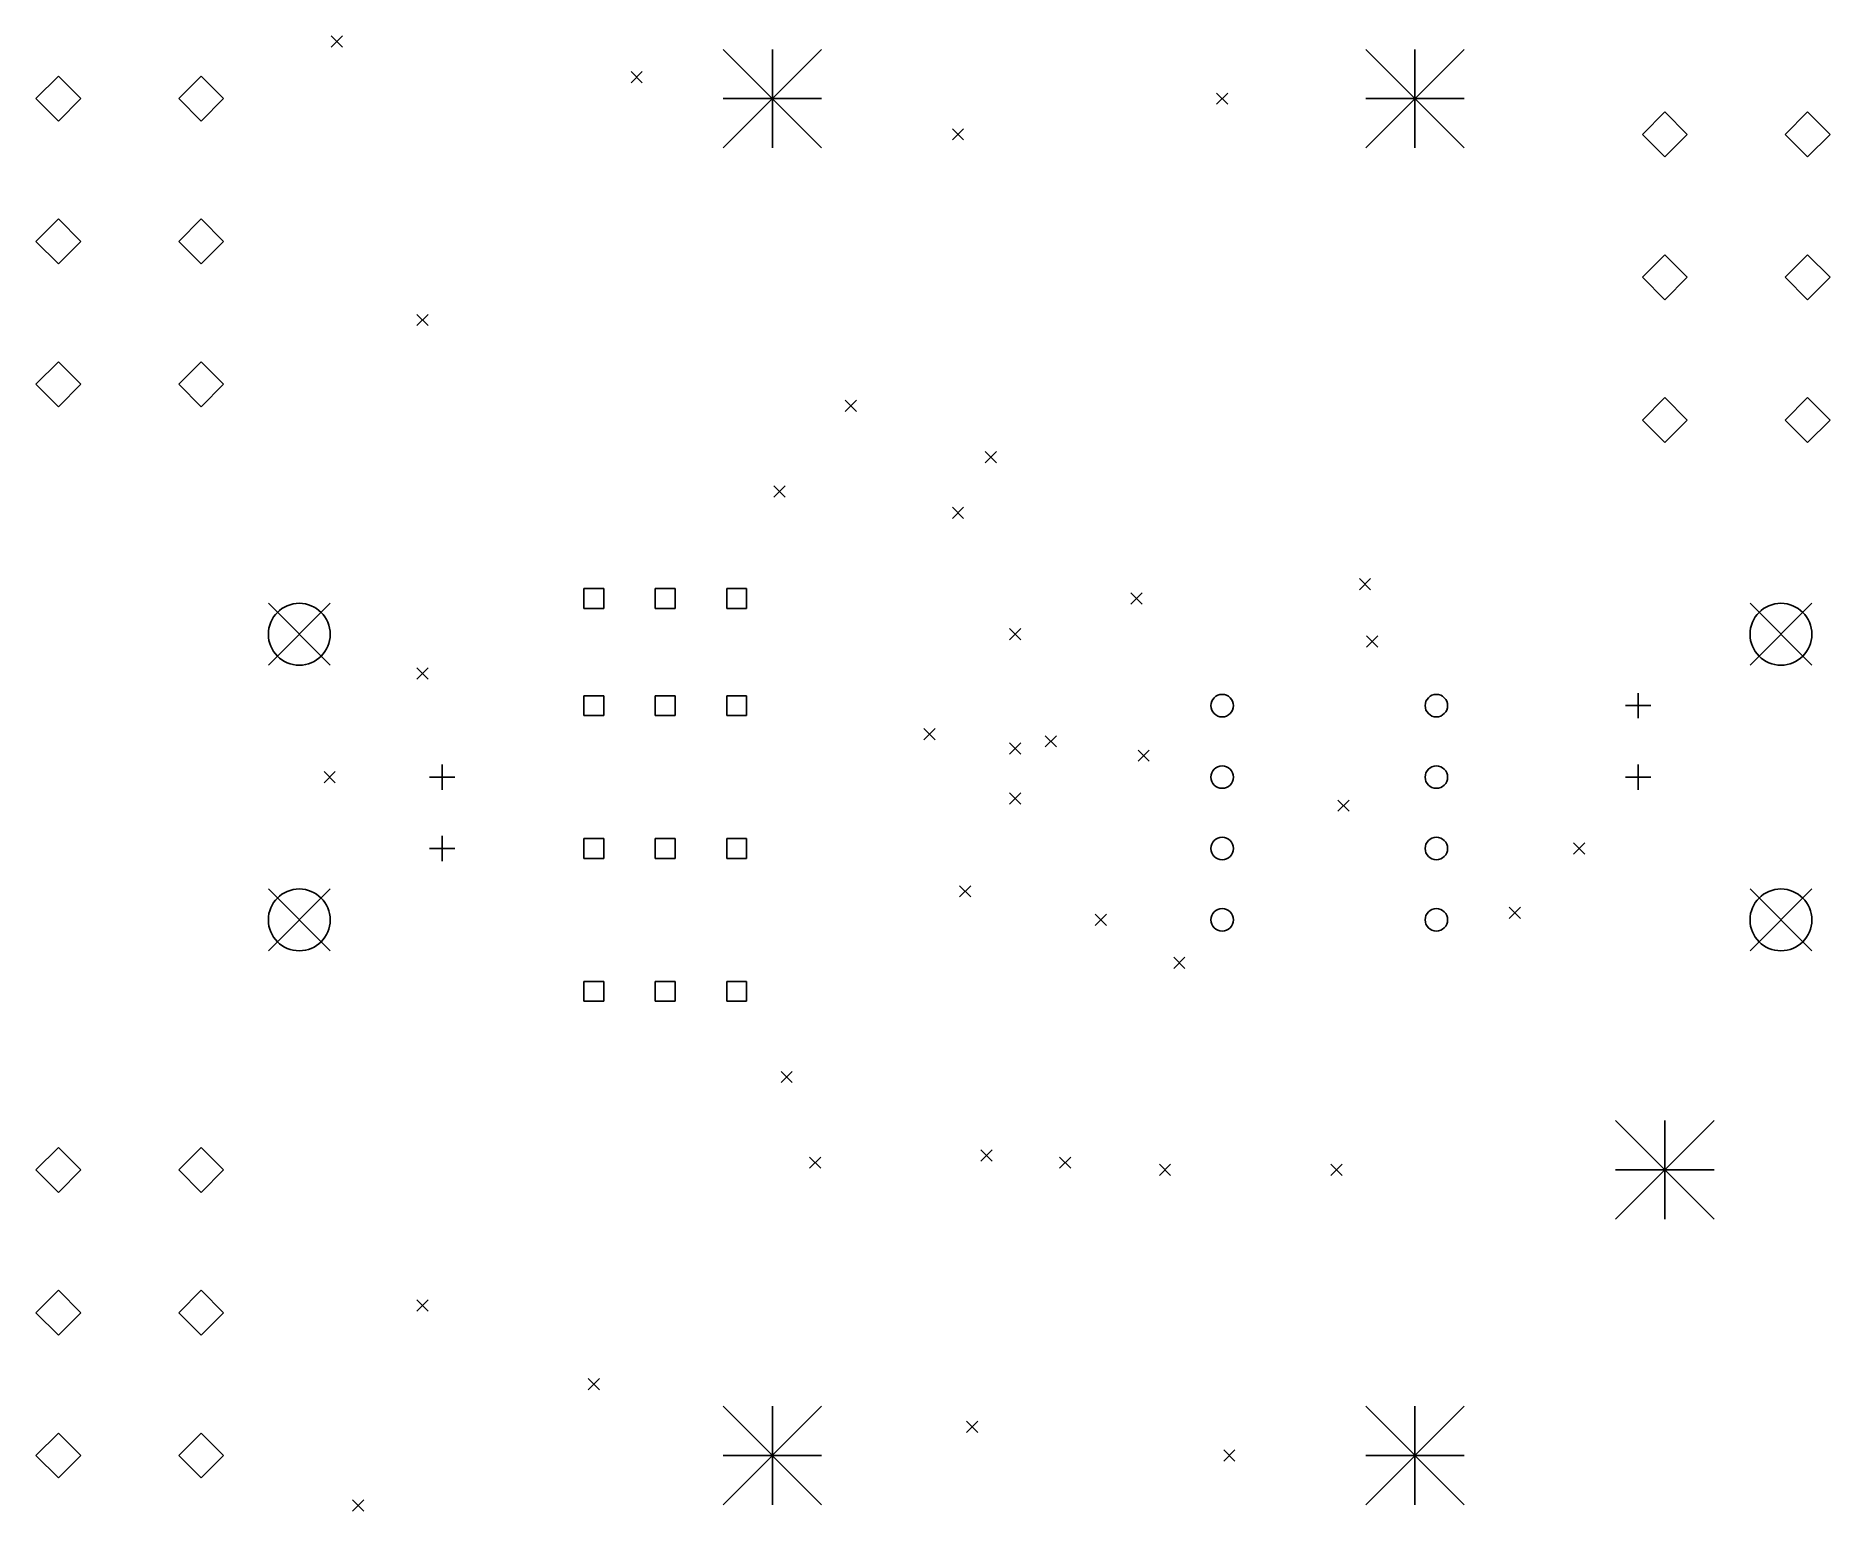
# Model space of a CAD drawing. Extents: x -4 to 215, y -206 to -2.
# Drawn here: x 151.6 to 215.4, y -206.4 to -154 of the extents above.
import ezdxf

# ---------------------------------------------------------------- set-up
doc = ezdxf.new("R2010")
doc.units = 0
doc.header["$MEASUREMENT"] = 0
doc.layers.add('BLACK', color=7, linetype='CONTINUOUS')

msp = doc.modelspace()

# ---------------------------------------------------------------- linework, layer by layer
at = {"layer": 'Black'}
for p, q in [((162.106, -153.978), (162.506, -154.378)), ((162.506, -153.978), (162.106, -154.378)), ((176.05, -154.46), (179.55, -157.96)), ((179.55, -154.46), (176.05, -157.96)), ((177.8, -154.46), (177.8, -157.96)), ((198.91, -154.46), (202.41, -157.96)), ((202.41, -154.46), (198.91, -157.96)), ((200.66, -154.46), (200.66, -157.96)), ((152.4, -155.41), (151.6, -156.21)), ((153.2, -156.21), (152.4, -155.41)), ((157.48, -155.41), (156.68, -156.21)), ((158.28, -156.21), (157.48, -155.41)), ((172.774, -155.248), (173.174, -155.648)), ((173.174, -155.248), (172.774, -155.648)), ((151.6, -156.21), (152.4, -157.01)), ((152.4, -157.01), (153.2, -156.21)), ((156.68, -156.21), (157.48, -157.01)), ((157.48, -157.01), (158.28, -156.21)), ((176.05, -156.21), (179.55, -156.21)), ((193.602, -156.01), (194.002, -156.41)), ((194.002, -156.01), (193.602, -156.41)), ((198.91, -156.21), (202.41, -156.21)), ((209.55, -156.68), (208.75, -157.48)), ((210.35, -157.48), (209.55, -156.68)), ((214.63, -156.68), (213.83, -157.48)), ((215.43, -157.48), (214.63, -156.68)), ((184.204, -157.28), (184.604, -157.68)), ((184.604, -157.28), (184.204, -157.68)), ((208.75, -157.48), (209.55, -158.28)), ((209.55, -158.28), (210.35, -157.48)), ((213.83, -157.48), (214.63, -158.28)), ((214.63, -158.28), (215.43, -157.48)), ((152.4, -160.49), (151.6, -161.29)), ((153.2, -161.29), (152.4, -160.49)), ((157.48, -160.49), (156.68, -161.29)), ((158.28, -161.29), (157.48, -160.49)), ((151.6, -161.29), (152.4, -162.09)), ((152.4, -162.09), (153.2, -161.29)), ((156.68, -161.29), (157.48, -162.09)), ((157.48, -162.09), (158.28, -161.29)), ((209.55, -161.76), (208.75, -162.56)), ((210.35, -162.56), (209.55, -161.76)), ((214.63, -161.76), (213.83, -162.56)), ((215.43, -162.56), (214.63, -161.76)), ((208.75, -162.56), (209.55, -163.36)), ((209.55, -163.36), (210.35, -162.56)), ((213.83, -162.56), (214.63, -163.36)), ((214.63, -163.36), (215.43, -162.56)), ((165.154, -163.884), (165.554, -164.284)), ((165.554, -163.884), (165.154, -164.284)), ((152.4, -165.57), (151.6, -166.37)), ((153.2, -166.37), (152.4, -165.57)), ((157.48, -165.57), (156.68, -166.37)), ((158.28, -166.37), (157.48, -165.57)), ((151.6, -166.37), (152.4, -167.17)), ((152.4, -167.17), (153.2, -166.37)), ((156.68, -166.37), (157.48, -167.17)), ((157.48, -167.17), (158.28, -166.37)), ((180.394, -166.932), (180.794, -167.332)), ((180.794, -166.932), (180.394, -167.332)), ((209.55, -166.84), (208.75, -167.64)), ((210.35, -167.64), (209.55, -166.84)), ((214.63, -166.84), (213.83, -167.64)), ((215.43, -167.64), (214.63, -166.84)), ((208.75, -167.64), (209.55, -168.44)), ((209.55, -168.44), (210.35, -167.64)), ((213.83, -167.64), (214.63, -168.44)), ((214.63, -168.44), (215.43, -167.64)), ((185.372, -168.761), (185.772, -169.161)), ((185.772, -168.761), (185.372, -169.161)), ((177.854, -169.98), (178.254, -170.38)), ((178.254, -169.98), (177.854, -170.38)), ((184.204, -170.742), (184.604, -171.142)), ((184.604, -170.742), (184.204, -171.142)), ((198.682, -173.282), (199.082, -173.682)), ((199.082, -173.282), (198.682, -173.682)), ((159.87, -174.16), (162.07, -176.36)), ((162.07, -174.16), (159.87, -176.36)), ((171.804, -173.636), (171.096, -173.636)), ((171.096, -173.636), (171.096, -174.344)), ((171.804, -174.344), (171.804, -173.636)), ((174.344, -173.636), (173.636, -173.636)), ((173.636, -173.636), (173.636, -174.344)), ((174.344, -174.344), (174.344, -173.636)), ((176.884, -173.636), (176.176, -173.636)), ((176.176, -173.636), (176.176, -174.344)), ((176.884, -174.344), (176.884, -173.636)), ((190.554, -173.79), (190.954, -174.19)), ((190.954, -173.79), (190.554, -174.19)), ((212.58, -174.16), (214.78, -176.36)), ((214.78, -174.16), (212.58, -176.36)), ((171.096, -174.344), (171.804, -174.344)), ((173.636, -174.344), (174.344, -174.344)), ((176.176, -174.344), (176.884, -174.344)), ((186.236, -175.06), (186.636, -175.46)), ((186.636, -175.06), (186.236, -175.46)), ((198.936, -175.314), (199.336, -175.714)), ((199.336, -175.314), (198.936, -175.714)), ((165.154, -176.457), (165.554, -176.857)), ((165.554, -176.457), (165.154, -176.857)), ((171.804, -177.446), (171.096, -177.446)), ((171.096, -177.446), (171.096, -178.154)), ((171.804, -178.154), (171.804, -177.446)), ((174.344, -177.446), (173.636, -177.446)), ((173.636, -177.446), (173.636, -178.154)), ((174.344, -178.154), (174.344, -177.446)), ((176.884, -177.446), (176.176, -177.446)), ((176.176, -177.446), (176.176, -178.154)), ((176.884, -178.154), (176.884, -177.446)), ((208.6, -177.35), (208.6, -178.25)), ((208.15, -177.8), (209.05, -177.8)), ((171.096, -178.154), (171.804, -178.154)), ((173.636, -178.154), (174.344, -178.154)), ((176.176, -178.154), (176.884, -178.154)), ((183.188, -178.616), (183.588, -179.016)), ((183.588, -178.616), (183.188, -179.016)), ((186.236, -179.124), (186.636, -179.524)), ((186.636, -179.124), (186.236, -179.524)), ((187.506, -178.87), (187.906, -179.27)), ((187.906, -178.87), (187.506, -179.27)), ((166.05, -179.89), (166.05, -180.79)), ((190.808, -179.378), (191.208, -179.778)), ((191.208, -179.378), (190.808, -179.778)), ((208.6, -179.89), (208.6, -180.79)), ((161.852, -180.14), (162.252, -180.54)), ((162.252, -180.14), (161.852, -180.54)), ((165.6, -180.34), (166.5, -180.34)), ((208.15, -180.34), (209.05, -180.34)), ((186.236, -180.902), (186.636, -181.302)), ((186.636, -180.902), (186.236, -181.302)), ((197.92, -181.156), (198.32, -181.556)), ((198.32, -181.156), (197.92, -181.556)), ((166.05, -182.43), (166.05, -183.33)), ((171.804, -182.526), (171.096, -182.526)), ((171.096, -182.526), (171.096, -183.234)), ((171.804, -183.234), (171.804, -182.526)), ((174.344, -182.526), (173.636, -182.526)), ((173.636, -182.526), (173.636, -183.234)), ((174.344, -183.234), (174.344, -182.526)), ((176.884, -182.526), (176.176, -182.526)), ((176.176, -182.526), (176.176, -183.234)), ((176.884, -183.234), (176.884, -182.526)), ((165.6, -182.88), (166.5, -182.88)), ((206.302, -182.68), (206.702, -183.08)), ((206.702, -182.68), (206.302, -183.08)), ((171.096, -183.234), (171.804, -183.234)), ((173.636, -183.234), (174.344, -183.234)), ((176.176, -183.234), (176.884, -183.234)), ((159.87, -184.32), (162.07, -186.52)), ((162.07, -184.32), (159.87, -186.52)), ((184.458, -184.204), (184.858, -184.604)), ((184.858, -184.204), (184.458, -184.604)), ((212.58, -184.32), (214.78, -186.52)), ((214.78, -184.32), (212.58, -186.52)), ((204.016, -184.966), (204.416, -185.366)), ((204.416, -184.966), (204.016, -185.366)), ((189.284, -185.22), (189.684, -185.62)), ((189.684, -185.22), (189.284, -185.62)), ((192.078, -186.744), (192.478, -187.144)), ((192.478, -186.744), (192.078, -187.144)), ((171.804, -187.606), (171.096, -187.606)), ((171.096, -187.606), (171.096, -188.314)), ((171.804, -188.314), (171.804, -187.606)), ((174.344, -187.606), (173.636, -187.606)), ((173.636, -187.606), (173.636, -188.314)), ((174.344, -188.314), (174.344, -187.606)), ((176.884, -187.606), (176.176, -187.606)), ((176.176, -187.606), (176.176, -188.314)), ((176.884, -188.314), (176.884, -187.606)), ((171.096, -188.314), (171.804, -188.314)), ((173.636, -188.314), (174.344, -188.314)), ((176.176, -188.314), (176.884, -188.314)), ((178.108, -190.808), (178.508, -191.208)), ((178.508, -190.808), (178.108, -191.208)), ((207.8, -192.56), (211.3, -196.06)), ((211.3, -192.56), (207.8, -196.06)), ((209.55, -192.56), (209.55, -196.06)), ((152.4, -193.51), (151.6, -194.31)), ((153.2, -194.31), (152.4, -193.51)), ((157.48, -193.51), (156.68, -194.31)), ((158.28, -194.31), (157.48, -193.51)), ((179.124, -193.856), (179.524, -194.256)), ((179.524, -193.856), (179.124, -194.256)), ((185.22, -193.602), (185.62, -194.002)), ((185.62, -193.602), (185.22, -194.002)), ((188.014, -193.856), (188.414, -194.256)), ((188.414, -193.856), (188.014, -194.256)), ((151.6, -194.31), (152.4, -195.11)), ((152.4, -195.11), (153.2, -194.31)), ((156.68, -194.31), (157.48, -195.11)), ((157.48, -195.11), (158.28, -194.31)), ((191.57, -194.11), (191.97, -194.51)), ((191.97, -194.11), (191.57, -194.51)), ((197.666, -194.11), (198.066, -194.51)), ((198.066, -194.11), (197.666, -194.51)), ((207.8, -194.31), (211.3, -194.31)), ((152.4, -198.59), (151.6, -199.39)), ((153.2, -199.39), (152.4, -198.59)), ((157.48, -198.59), (156.68, -199.39)), ((158.28, -199.39), (157.48, -198.59)), ((165.154, -198.936), (165.554, -199.336)), ((165.554, -198.936), (165.154, -199.336)), ((151.6, -199.39), (152.4, -200.19)), ((152.4, -200.19), (153.2, -199.39)), ((156.68, -199.39), (157.48, -200.19)), ((157.48, -200.19), (158.28, -199.39)), ((171.25, -201.73), (171.65, -202.13)), ((171.65, -201.73), (171.25, -202.13)), ((176.05, -202.72), (179.55, -206.22)), ((179.55, -202.72), (176.05, -206.22)), ((177.8, -202.72), (177.8, -206.22)), ((198.91, -202.72), (202.41, -206.22)), ((202.41, -202.72), (198.91, -206.22)), ((200.66, -202.72), (200.66, -206.22)), ((184.712, -203.254), (185.112, -203.654)), ((185.112, -203.254), (184.712, -203.654)), ((152.4, -203.67), (151.6, -204.47)), ((153.2, -204.47), (152.4, -203.67)), ((157.48, -203.67), (156.68, -204.47)), ((158.28, -204.47), (157.48, -203.67)), ((151.6, -204.47), (152.4, -205.27)), ((152.4, -205.27), (153.2, -204.47)), ((156.68, -204.47), (157.48, -205.27)), ((157.48, -205.27), (158.28, -204.47)), ((176.05, -204.47), (179.55, -204.47)), ((193.856, -204.27), (194.256, -204.67)), ((194.256, -204.27), (193.856, -204.67)), ((198.91, -204.47), (202.41, -204.47)), ((162.868, -206.048), (163.268, -206.448)), ((163.268, -206.048), (162.868, -206.448))]:
    msp.add_line(p, q, dxfattribs=at)
for centre, radius in [((160.97, -175.26), 1.1), ((213.68, -175.26), 1.1), ((193.802, -177.8), 0.4), ((201.422, -177.8), 0.4), ((193.802, -180.34), 0.4), ((201.422, -180.34), 0.4), ((193.802, -182.88), 0.4), ((201.422, -182.88), 0.4), ((160.97, -185.42), 1.1), ((213.68, -185.42), 1.1), ((193.802, -185.42), 0.4), ((201.422, -185.42), 0.4)]:
    msp.add_circle(centre, radius, dxfattribs=at)

doc.saveas('drawing.dxf')
